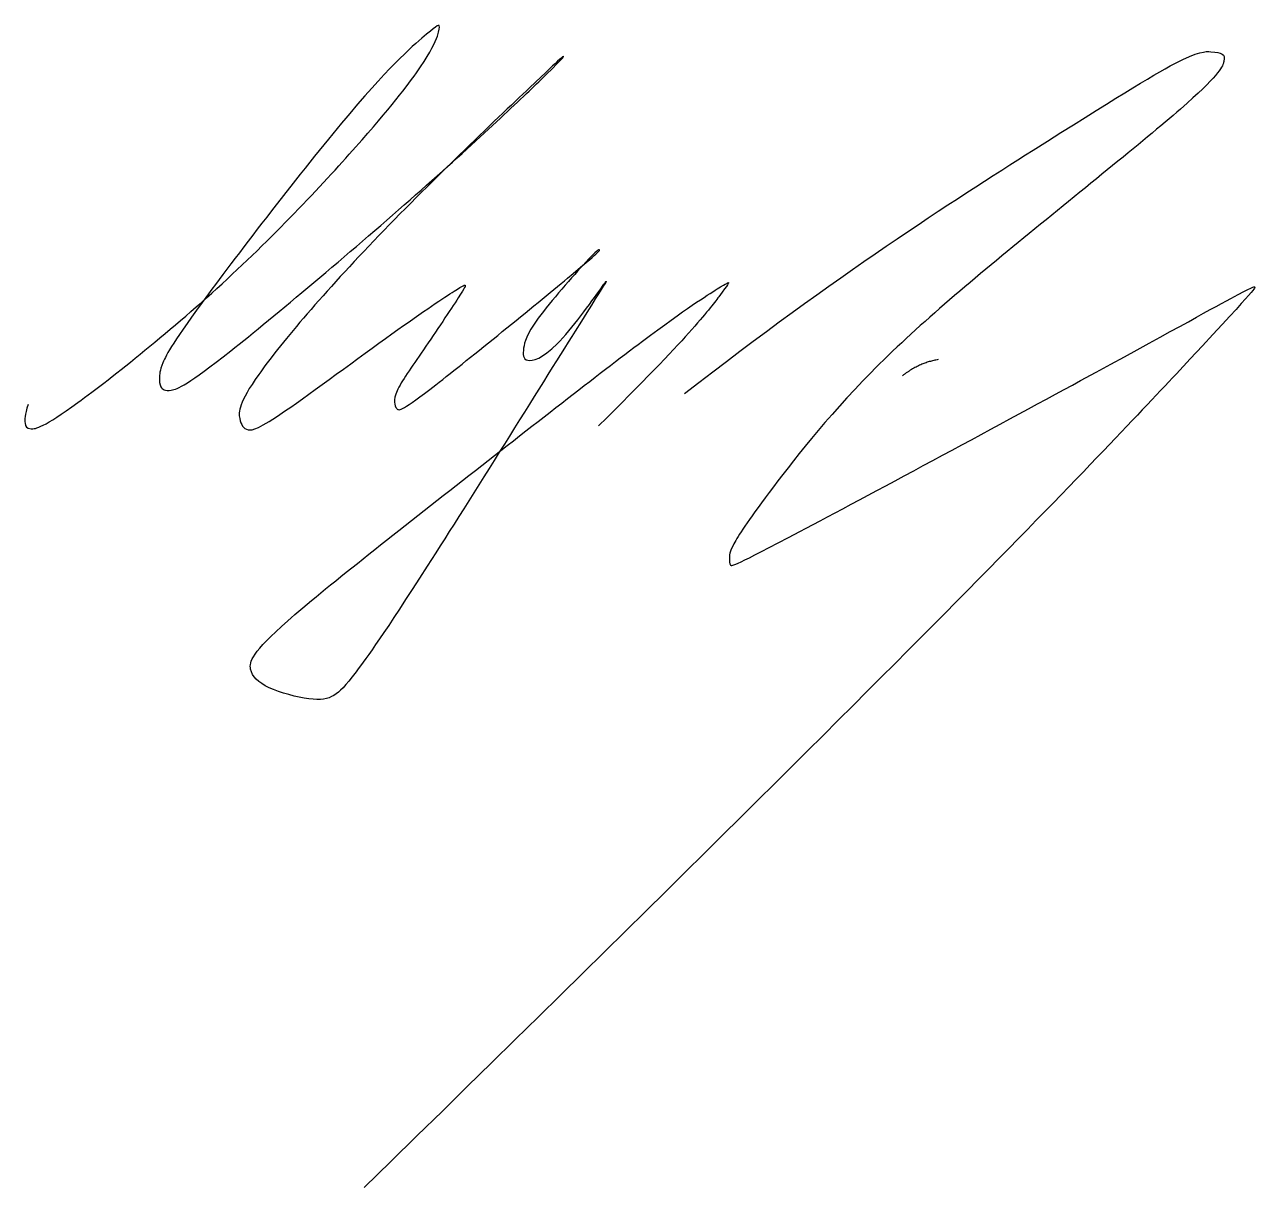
# Model space of a CAD drawing. Header units: inches. Extents: x 18.83 to 28.66, y 1.1 to 10.38.
import ezdxf

# ---------------------------------------------------------------- set-up
doc = ezdxf.new("R2010")
doc.units = ezdxf.units.IN
doc.header["$MEASUREMENT"] = 0
doc.layers.add('Sign', color=5, linetype='Continuous')

msp = doc.modelspace()

# ---------------------------------------------------------------- linework, layer by layer
at = {"layer": 'Sign'}
for points, degree in [([(18.8608, 7.3456), (18.8333, 7.2593), (18.8333, 7.1872), (18.8566, 7.1358), (19.0487, 7.1749), (20.5002, 8.3308), (21.6564, 9.5819), (22.0417, 10.087), (22.1468, 10.312), (22.1468, 10.3773), (22.1292, 10.3773), (21.5932, 9.9202), (20.0764, 7.9526), (19.9104, 7.6409), (19.9104, 7.5579), (19.9104, 7.4826), (19.9751, 7.4344), (20.2174, 7.5369), (22.0333, 9.0629), (23.1153, 10.0836), (23.1416, 10.1312), (23.1354, 10.1312), (21.5132, 8.5873), (20.5407, 7.4272), (20.5407, 7.2135), (20.6018, 7.1219), (20.7551, 7.1649), (21.8766, 7.9972), (22.3364, 8.3002), (22.3545, 8.3002), (22.3545, 8.2821), (21.9991, 7.7483), (21.7623, 7.4206), (21.7996, 7.2916), (21.8701, 7.2916), (23.4283, 8.5618), (23.4283, 8.5824), (23.3974, 8.5824), (22.8511, 7.9592), (22.8117, 7.7855), (22.8117, 7.6683), (23.0463, 7.731), (23.5134, 8.3776), (23.5073, 8.3776), (21.8385, 5.7037), (21.4333, 5.1417), (21.3103, 5.0065), (21.1416, 4.9719), (20.7432, 5.0796), (20.605, 5.2197), (20.666, 5.4371), (22.3408, 6.7466), (23.9538, 8.0094), (24.4428, 8.3189), (24.4571, 8.3189), (24.4571, 8.3107), (24.1363, 7.886), (23.4167, 7.1742)], 3), ([(24.1039, 7.4333), (25.3153, 8.3765), (27.1989, 9.5776), (28.148, 10.1645), (28.3211, 10.1645), (28.409, 10.1459), (28.4211, 10.1072), (28.3646, 9.9265), (26.8134, 8.6839), (25.517, 7.6024), (24.6725, 6.5138), (24.4614, 6.1931), (24.4614, 6.1142), (24.4614, 6.054), (24.5189, 6.054), (27.6118, 7.7188), (28.6305, 8.2872), (28.6615, 8.2872), (28.6615, 8.255), (26.1367, 5.5771), (21.5452, 1.0966)], 3), ([(26.128, 7.7032), (25.9772, 7.6791), (25.8429, 7.5742)], 2)]:
    msp.add_open_spline(points, degree=degree, dxfattribs=at)

doc.saveas('drawing.dxf')
